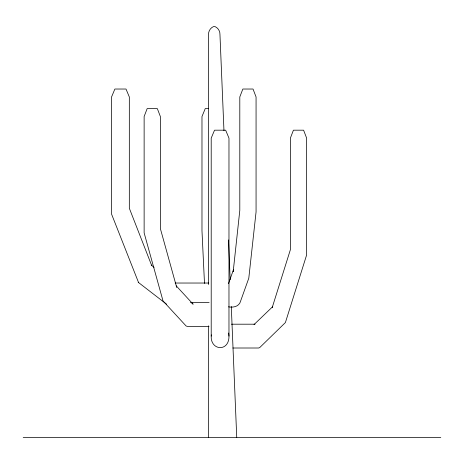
<?xml version="1.0" encoding="UTF-8"?>
<svg xmlns="http://www.w3.org/2000/svg" width="464" height="464" viewBox="0 0 464 464"><rect width="100%" height="100%" fill="white"/><g stroke="black" fill="none" stroke-linecap="round" stroke-linejoin="round"><path stroke-width="0.7" d="M211.207 336.098L211.207 138.127L214.53 130.187L225.649 130.187L228.972 138.127L228.972 336.098C229.245 352.57 209.426 350.616 211.329 334.869M228.503 283.608L233.554 269.491L233.201 271.591L239.801 210.395L239.801 96.964L242.846 89.03L253.025 89.03L256.064 96.964L256.064 211.955L248.791 278.203L240.671 300.892C239.412 306.495 233.404 307.806 228.45 306.843M208.684 108.599L205.256 108.599L201.979 116.534L201.979 230.741L204.496 283.417M175.166 283.034L208.788 283.034M209.142 302.603L190.634 302.603L191.974 303.009L193.117 304.198L176.25 285.87L176.645 287.251L160.37 228.613L160.37 116.534L157.331 108.599L147.169 108.599L144.13 116.534L144.13 232.876L162.644 299.576L163.038 300.962L186.134 326.006L187.473 326.412L209.044 326.412M231.42 324.197L255.055 324.197L254.005 324.603L272.768 306.588L272.24 307.458L290.377 249.725L290.377 138.127L293.422 130.187L303.601 130.187L306.64 138.127L306.64 254.951L285.401 322.555L259.695 347.6L258.639 348.006L232.853 348.006M23.2 437.378L440.8 437.378M154.1 267.316L151.27 265.13L151.647 265.431L129.328 208.261L129.328 96.964L125.999 89.03L114.881 89.03L111.557 96.964L111.557 214.09L138.562 282.564M138.179 282.263L166.57 304.193M228.671 333.019L228.972 336.098M223.967 130.715L219.959 34.527C220.122 31.221 218.109 27.962 215.081 26.622L213.411 26.622C210.389 27.962 208.377 31.221 208.539 34.527L208.539 284.496M228.514 239.929L230.173 279.705M231.287 306.466L236.739 437.378M208.539 325.792L208.539 437.378"/></g></svg>
